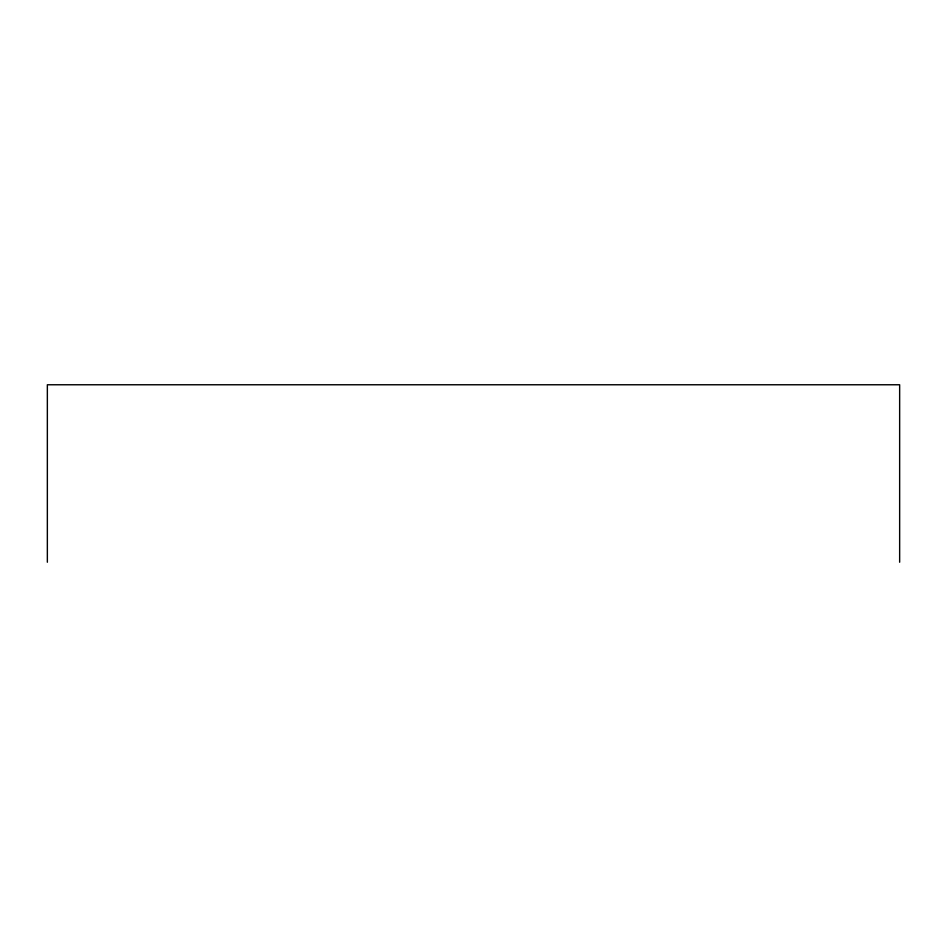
<?xml version="1.0" encoding="UTF-8"?>
<svg xmlns="http://www.w3.org/2000/svg" width="947" height="947" viewBox="0 0 947 947"><rect width="100%" height="100%" fill="white"/><g stroke="black" fill="none" stroke-linecap="round" stroke-linejoin="round"><path stroke-width="1.42" d="M899.65 562.234L899.65 384.766L47.35 384.766L47.35 562.234"/></g></svg>
